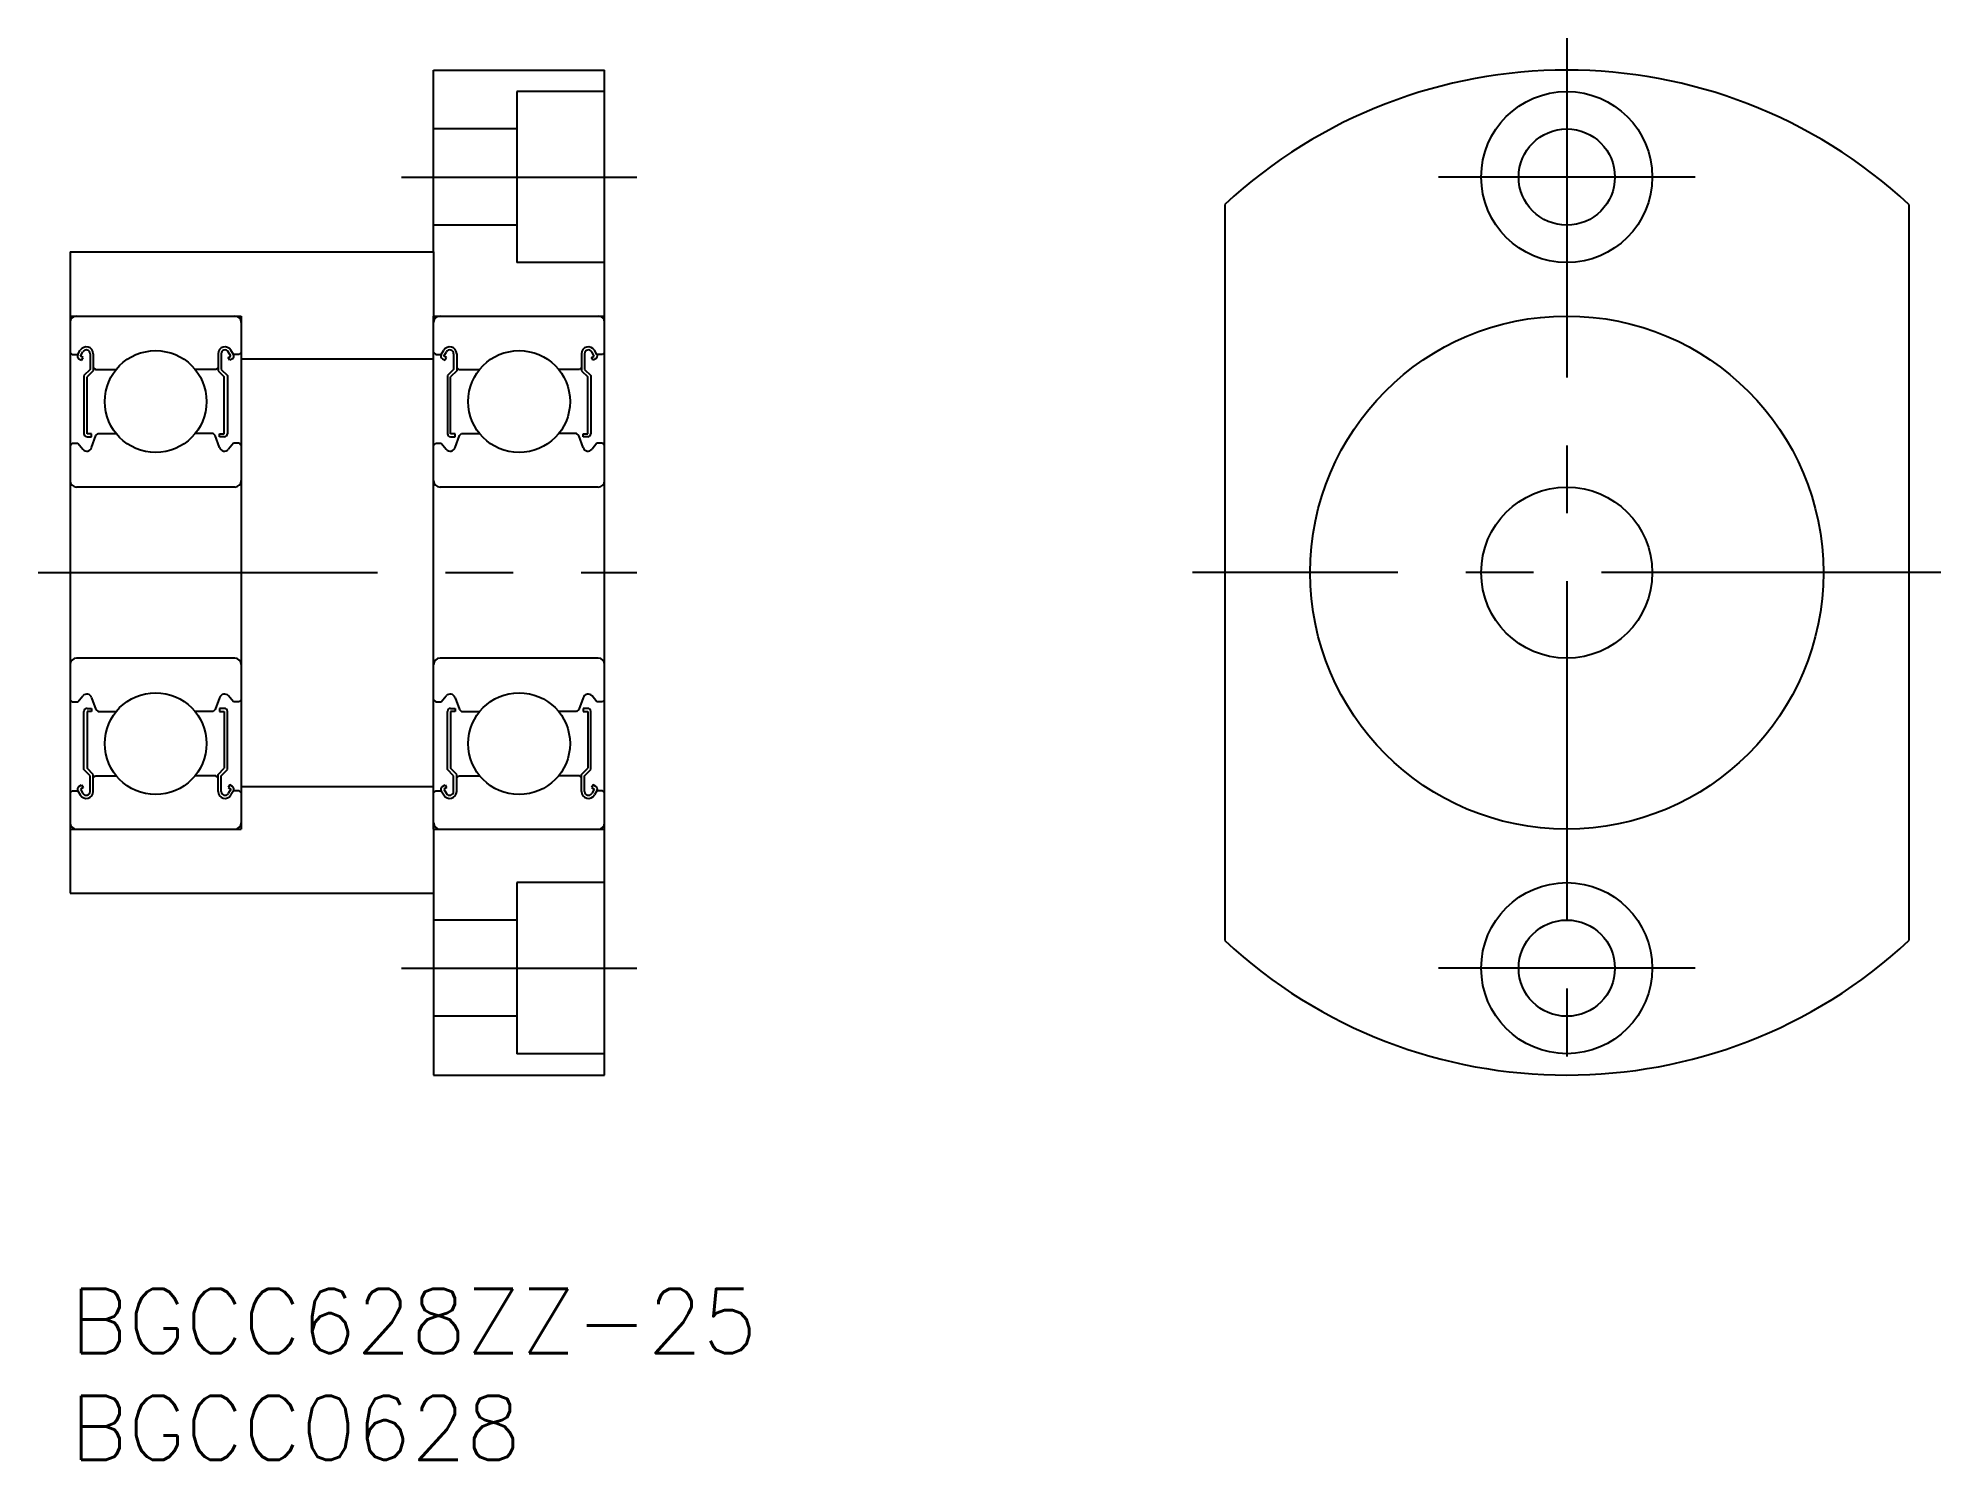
# Model space of a CAD drawing. Extents: x -1.5 to 87.5, y -8 to 58.5.
import ezdxf

# ---------------------------------------------------------------- set-up
doc = ezdxf.new("R2010")
doc.units = 0
doc.header["$LTSCALE"] = 0.5
doc.linetypes.add('CENTER', pattern=[50.8, 31.75, -6.35, 6.35, -6.35])
doc.linetypes.add('DASHED', pattern=[19.05, 12.7, -6.35])
for name, color, linetype in [('MSM_CENTER', 1, 'CENTER'), ('MSM_CONTINUOUS', 7, 'CONTINUOUS'), ('MSM_DASHED', 4, 'DASHED'), ('MSM_PART_NUMBER', 7, 'CONTINUOUS')]:
    doc.layers.add(name, color=color, linetype=linetype)
doc.styles.get("Standard").update_dxf_attribs({"font": 'txt.shx', "height": 3, "bigfont": 'bigfont.shx'})

msp = doc.modelspace()

# ---------------------------------------------------------------- linework, layer by layer
at = {"layer": 'MSM_CENTER'}
for p, q in [((70, 58.5), (70, 8.5)), ((15.5, 52), (26.5, 52)), ((76, 52), (64, 52)), ((-1.5, 33.5), (26.5, 33.5)), ((87.5, 33.5), (52.5, 33.5)), ((15.5, 15), (26.5, 15)), ((76, 15), (64, 15))]:
    msp.add_line(p, q, dxfattribs=at)
at = {"layer": 'MSM_CONTINUOUS'}
for p, q in [((17, 57), (25, 57)), ((17, 48.5), (17, 57)), ((25, 10), (25, 57)), ((25, 56), (20.9, 56)), ((20.9, 56), (20.9, 48)), ((20.9, 54.25), (17, 54.25)), ((54, 50.712), (54, 16.288)), ((86, 50.712), (86, 16.288)), ((20.9, 49.75), (17, 49.75)), ((0, 48.5), (0, 18.5)), ((0, 48.5), (17, 48.5)), ((25, 48), (20.9, 48)), ((0, 45.5), (8, 45.5)), ((8, 45.5), (8, 21.5)), ((17, 45.5), (25, 45.5)), ((17, 21.5), (17, 45.5)), ((0, 43.8), (0.1, 43.7)), ((0.1, 43.7), (0.36, 43.7)), ((0.36, 43.7), (0.477, 43.898)), ((0.484, 43.628), (0.602, 43.826)), ((0.609, 43.556), (0.484, 43.628)), ((0.935, 43.737), (0.935, 43)), ((1.079, 43.737), (1.079, 42.94)), ((6.921, 43.737), (6.921, 42.94)), ((7.065, 43.737), (7.065, 43)), ((7.391, 43.556), (7.516, 43.628)), ((7.516, 43.628), (7.398, 43.826)), ((7.64, 43.7), (7.523, 43.898)), ((7.9, 43.7), (7.64, 43.7)), ((8, 43.8), (7.9, 43.7)), ((17, 43.8), (17.1, 43.7)), ((17.1, 43.7), (17.36, 43.7)), ((17.36, 43.7), (17.477, 43.898)), ((17.484, 43.628), (17.602, 43.826)), ((17.609, 43.556), (17.484, 43.628)), ((17.935, 43.737), (17.935, 43)), ((18.079, 43.737), (18.079, 42.94)), ((23.921, 43.737), (23.921, 42.94)), ((24.065, 43.737), (24.065, 43)), ((24.391, 43.556), (24.516, 43.628)), ((24.516, 43.628), (24.398, 43.826)), ((24.64, 43.7), (24.523, 43.898)), ((24.9, 43.7), (24.64, 43.7)), ((25, 43.8), (24.9, 43.7)), ((0.412, 43.503), (0.537, 43.431)), ((0.537, 43.431), (0.609, 43.556)), ((0.935, 43), (0.648, 42.712)), ((1.079, 42.94), (0.791, 42.653)), ((1.079, 43.1), (1.179, 43)), ((1.179, 43), (2.151, 43)), ((6.821, 43), (5.849, 43)), ((6.921, 43.1), (6.821, 43)), ((6.921, 42.94), (7.209, 42.653)), ((7.065, 43), (7.353, 42.712)), ((7.463, 43.431), (7.391, 43.556)), ((7.588, 43.503), (7.463, 43.431)), ((8, 43.5), (17, 43.5)), ((17.412, 43.503), (17.537, 43.431)), ((17.537, 43.431), (17.609, 43.556)), ((17.935, 43), (17.648, 42.712)), ((18.079, 42.94), (17.791, 42.653)), ((18.079, 43.1), (18.179, 43)), ((18.179, 43), (19.151, 43)), ((23.821, 43), (22.849, 43)), ((23.921, 43.1), (23.821, 43)), ((23.921, 42.94), (24.209, 42.653)), ((24.065, 43), (24.352, 42.712)), ((24.463, 43.431), (24.391, 43.556)), ((24.588, 43.503), (24.463, 43.431)), ((0.648, 42.712), (0.648, 39.994)), ((0.791, 39.994), (0.791, 42.653)), ((7.209, 39.994), (7.209, 42.653)), ((7.353, 42.712), (7.353, 39.994)), ((17.648, 42.712), (17.648, 39.994)), ((17.791, 39.994), (17.791, 42.653)), ((24.209, 39.994), (24.209, 42.653)), ((24.352, 42.712), (24.352, 39.994)), ((0, 39.45), (0.1, 39.55)), ((0.1, 39.55), (0.36, 39.55)), ((0.36, 39.55), (0.591, 39.267)), ((1.007, 39.994), (0.791, 39.994)), ((0.791, 39.85), (1.007, 39.85)), ((1.007, 39.85), (1.007, 39.994)), ((1.007, 39.352), (1.209, 39.906)), ((1.209, 39.906), (1.309, 40)), ((1.309, 40), (2.151, 40)), ((6.691, 40), (5.849, 40)), ((6.791, 39.906), (6.691, 40)), ((6.993, 39.352), (6.791, 39.906)), ((6.993, 39.85), (6.993, 39.994)), ((6.993, 39.994), (7.209, 39.994)), ((7.209, 39.85), (6.993, 39.85)), ((7.64, 39.55), (7.409, 39.267)), ((7.9, 39.55), (7.64, 39.55)), ((8, 39.45), (7.9, 39.55)), ((17, 39.45), (17.1, 39.55)), ((17.1, 39.55), (17.36, 39.55)), ((17.36, 39.55), (17.591, 39.267)), ((18.007, 39.994), (17.791, 39.994)), ((17.791, 39.85), (18.007, 39.85)), ((18.007, 39.85), (18.007, 39.994)), ((18.007, 39.352), (18.209, 39.906)), ((18.209, 39.906), (18.309, 40)), ((18.309, 40), (19.151, 40)), ((23.691, 40), (22.849, 40)), ((23.791, 39.906), (23.691, 40)), ((23.993, 39.352), (23.791, 39.906)), ((23.993, 39.85), (23.993, 39.994)), ((23.993, 39.994), (24.209, 39.994)), ((24.209, 39.85), (23.993, 39.85)), ((24.64, 39.55), (24.409, 39.267)), ((24.9, 39.55), (24.64, 39.55)), ((25, 39.45), (24.9, 39.55)), ((7.7, 37.5), (0.3, 37.5)), ((24.7, 37.5), (17.3, 37.5)), ((7.7, 29.5), (0.3, 29.5)), ((24.7, 29.5), (17.3, 29.5)), ((0.36, 27.45), (0.591, 27.733)), ((1.007, 27.648), (1.209, 27.094)), ((6.993, 27.648), (6.791, 27.094)), ((7.64, 27.45), (7.409, 27.733)), ((17.36, 27.45), (17.591, 27.733)), ((18.007, 27.648), (18.209, 27.094)), ((23.993, 27.648), (23.791, 27.094)), ((24.64, 27.45), (24.409, 27.733)), ((0, 27.55), (0.1, 27.45)), ((0.1, 27.45), (0.36, 27.45)), ((0.648, 24.288), (0.648, 27.006)), ((0.791, 27.15), (1.007, 27.15)), ((0.791, 27.006), (0.791, 24.347)), ((1.007, 27.006), (0.791, 27.006)), ((1.007, 27.15), (1.007, 27.006)), ((1.209, 27.094), (1.309, 27)), ((1.309, 27), (2.151, 27)), ((6.691, 27), (5.849, 27)), ((6.791, 27.094), (6.691, 27)), ((6.993, 27.15), (6.993, 27.006)), ((7.209, 27.15), (6.993, 27.15)), ((6.993, 27.006), (7.209, 27.006)), ((7.209, 27.006), (7.209, 24.347)), ((7.353, 24.288), (7.353, 27.006)), ((7.9, 27.45), (7.64, 27.45)), ((8, 27.55), (7.9, 27.45)), ((17, 27.55), (17.1, 27.45)), ((17.1, 27.45), (17.36, 27.45)), ((17.648, 24.288), (17.648, 27.006)), ((17.791, 27.15), (18.007, 27.15)), ((17.791, 27.006), (17.791, 24.347)), ((18.007, 27.006), (17.791, 27.006)), ((18.007, 27.15), (18.007, 27.006)), ((18.209, 27.094), (18.309, 27)), ((18.309, 27), (19.151, 27)), ((23.691, 27), (22.849, 27)), ((23.791, 27.094), (23.691, 27)), ((23.993, 27.15), (23.993, 27.006)), ((24.209, 27.15), (23.993, 27.15)), ((23.993, 27.006), (24.209, 27.006)), ((24.209, 27.006), (24.209, 24.347)), ((24.352, 24.288), (24.352, 27.006)), ((24.9, 27.45), (24.64, 27.45)), ((25, 27.55), (24.9, 27.45)), ((0.935, 24), (0.648, 24.288)), ((1.079, 24.06), (0.791, 24.347)), ((1.079, 23.263), (1.079, 24.06)), ((6.921, 24.06), (7.209, 24.347)), ((6.921, 23.263), (6.921, 24.06)), ((7.065, 24), (7.353, 24.288)), ((17.935, 24), (17.648, 24.288)), ((18.079, 24.06), (17.791, 24.347)), ((18.079, 23.263), (18.079, 24.06)), ((23.921, 24.06), (24.209, 24.347)), ((23.921, 23.263), (23.921, 24.06)), ((24.065, 24), (24.352, 24.288)), ((0, 23.2), (0.1, 23.3)), ((0.1, 23.3), (0.36, 23.3)), ((0.36, 23.3), (0.477, 23.102)), ((0.412, 23.497), (0.537, 23.569)), ((0.609, 23.444), (0.484, 23.372)), ((0.484, 23.372), (0.602, 23.174)), ((0.537, 23.569), (0.609, 23.444)), ((0.935, 23.263), (0.935, 24)), ((1.079, 23.9), (1.179, 24)), ((1.179, 24), (2.151, 24)), ((6.821, 24), (5.849, 24)), ((6.921, 23.9), (6.821, 24)), ((7.065, 23.263), (7.065, 24)), ((7.463, 23.569), (7.391, 23.444)), ((7.391, 23.444), (7.516, 23.372)), ((7.516, 23.372), (7.398, 23.174)), ((7.588, 23.497), (7.463, 23.569)), ((7.64, 23.3), (7.523, 23.102)), ((7.9, 23.3), (7.64, 23.3)), ((8, 23.2), (7.9, 23.3)), ((8, 23.5), (17, 23.5)), ((17, 23.2), (17.1, 23.3)), ((17.1, 23.3), (17.36, 23.3)), ((17.36, 23.3), (17.477, 23.102)), ((17.412, 23.497), (17.537, 23.569)), ((17.609, 23.444), (17.484, 23.372)), ((17.484, 23.372), (17.602, 23.174)), ((17.537, 23.569), (17.609, 23.444)), ((17.935, 23.263), (17.935, 24)), ((18.079, 23.9), (18.179, 24)), ((18.179, 24), (19.151, 24)), ((23.821, 24), (22.849, 24)), ((23.921, 23.9), (23.821, 24)), ((24.065, 23.263), (24.065, 24)), ((24.463, 23.569), (24.391, 23.444)), ((24.391, 23.444), (24.516, 23.372)), ((24.516, 23.372), (24.398, 23.174)), ((24.588, 23.497), (24.463, 23.569)), ((24.64, 23.3), (24.523, 23.102)), ((24.9, 23.3), (24.64, 23.3)), ((25, 23.2), (24.9, 23.3)), ((0, 21.5), (8, 21.5)), ((17, 21.5), (25, 21.5)), ((25, 19), (20.9, 19)), ((20.9, 19), (20.9, 11)), ((0, 18.5), (17, 18.5)), ((17, 18.5), (17, 10)), ((20.9, 17.25), (17, 17.25)), ((20.9, 12.75), (17, 12.75)), ((25, 11), (20.9, 11)), ((17, 10), (25, 10))]:
    msp.add_line(p, q, dxfattribs=at)
for centre, radius in [((70, 52), 4), ((70, 52), 2.25), ((70, 33.5), 12), ((4, 41.5), 2.381), ((21, 41.5), 2.381), ((70, 33.5), 4), ((4, 25.5), 2.381), ((21, 25.5), 2.381), ((70, 15), 4), ((70, 15), 2.25)]:
    msp.add_circle(centre, radius, dxfattribs=at)
for centre, radius, start, end in [((70, 33.5), 23.5, 47.08982, 132.91018), ((0.3, 45.2), 0.3, 90, 180), ((7.7, 45.2), 0.3, 0, 90), ((17.3, 45.2), 0.3, 90, 180), ((24.7, 45.2), 0.3, 0, 90), ((0.484, 43.628), 0.144, 149.98876, 240.00428), ((0.757, 43.737), 0.323, 0, 150.00136), ((0.757, 43.737), 0.179, 0, 150.00262), ((7.243, 43.737), 0.323, 29.99864, 180), ((7.243, 43.737), 0.179, 29.99738, 180), ((7.516, 43.628), 0.144, 299.99572, 30.01124), ((17.484, 43.628), 0.144, 149.98876, 240.00428), ((17.757, 43.737), 0.323, 0, 150.00136), ((17.757, 43.737), 0.179, 0, 150.00262), ((24.243, 43.737), 0.323, 29.99864, 180), ((24.243, 43.737), 0.179, 29.99738, 180), ((24.516, 43.628), 0.144, 299.99572, 30.01124), ((0.776, 39.422), 0.241, 220.00189, 343.15248), ((0.791, 39.994), 0.144, 180.00005, 270.00003), ((7.224, 39.422), 0.241, 196.84752, 319.99811), ((7.209, 39.994), 0.144, 269.99997, 359.99995), ((17.776, 39.422), 0.241, 220.00189, 343.15248), ((17.791, 39.994), 0.144, 180.00005, 270.00003), ((24.224, 39.422), 0.241, 196.84752, 319.99811), ((24.209, 39.994), 0.144, 269.99997, 359.99995), ((0.3, 37.8), 0.3, 180, 270), ((7.7, 37.8), 0.3, 270, 0), ((17.3, 37.8), 0.3, 180, 270), ((24.7, 37.8), 0.3, 270, 0), ((0.3, 29.2), 0.3, 90, 180), ((7.7, 29.2), 0.3, 0, 90), ((17.3, 29.2), 0.3, 90, 180), ((24.7, 29.2), 0.3, 0, 90), ((0.776, 27.578), 0.241, 16.84752, 139.99811), ((7.224, 27.578), 0.241, 40.00189, 163.15248), ((17.776, 27.578), 0.241, 16.84752, 139.99811), ((24.224, 27.578), 0.241, 40.00189, 163.15248), ((0.791, 27.006), 0.144, 89.99997, 179.99995), ((7.209, 27.006), 0.144, 0.00005, 90.00003), ((17.791, 27.006), 0.144, 89.99997, 179.99995), ((24.209, 27.006), 0.144, 0.00005, 90.00003), ((0.484, 23.372), 0.144, 119.99572, 210.01124), ((0.757, 23.263), 0.323, 209.99864, 0), ((0.757, 23.263), 0.179, 209.99738, 0), ((7.243, 23.263), 0.323, 180, 330.00136), ((7.243, 23.263), 0.179, 180, 330.00262), ((7.516, 23.372), 0.144, 329.98876, 60.00428), ((17.484, 23.372), 0.144, 119.99572, 210.01124), ((17.757, 23.263), 0.323, 209.99864, 0), ((17.757, 23.263), 0.179, 209.99738, 0), ((24.243, 23.263), 0.323, 180, 330.00136), ((24.243, 23.263), 0.179, 180, 330.00262), ((24.516, 23.372), 0.144, 329.98876, 60.00428), ((0.3, 21.8), 0.3, 180, 270), ((7.7, 21.8), 0.3, 270, 0), ((17.3, 21.8), 0.3, 180, 270), ((24.7, 21.8), 0.3, 270, 0), ((70, 33.5), 23.5, 227.08982, 312.91018)]:
    msp.add_arc(centre, radius, start, end, dxfattribs=at)
at = {"layer": 'MSM_DASHED'}
for p, q in [((17, 48.5), (17, 45.5)), ((17, 21.5), (17, 18.5))]:
    msp.add_line(p, q, dxfattribs=at)

# ---------------------------------------------------------------- texts
at = {"layer": 'MSM_PART_NUMBER'}
for s, p in [('BGCC628ZZ-25', (0, -3)), ('BGCC0628', (0, -8))]:
    msp.add_text(s, height=3, dxfattribs=at).set_placement(p)

doc.saveas('drawing.dxf')
